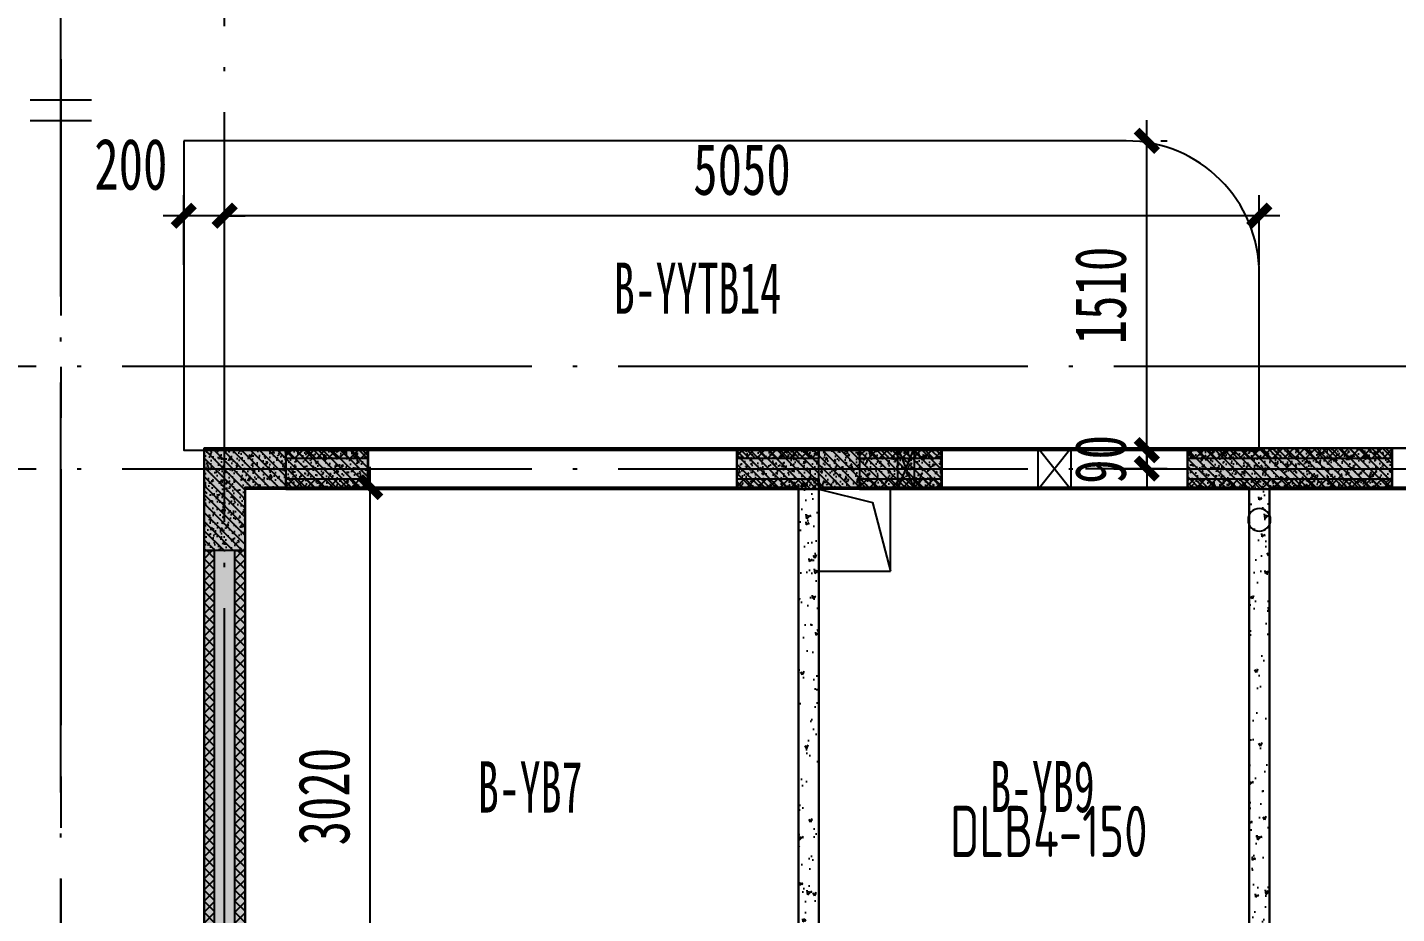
# Model space of a CAD drawing. Extents: x -3200779283 to -8106663, y 659664 to 1123462.
# Drawn here: x -8149963 to -8143280, y 850653 to 854978 of the extents above; entities that cross this region are included whole.
import ezdxf
from ezdxf.enums import TextEntityAlignment as Align
from ezdxf.xclip import XClip

# ---------------------------------------------------------------- set-up
doc = ezdxf.new("R2010")
doc.units = 0
doc.header["$LTSCALE"] = 1000
doc.header["$MEASUREMENT"] = 0
doc.header["$XCLIPFRAME"] = 0
for name, pattern in [('120-墙体$0$CONTINOUS', [0]), ('3#-轴线$0$DOTE', [2.42, 2, -0.2, 0.02, -0.2]), ('3#4#5#$0$DASH', [0.35, 0.25, -0.1]), ('4#-标准层$0$CENTER', [2, 1.25, -0.25, 0.25, -0.25]), ('DASH', [0.35, 0.25, -0.1])]:
    doc.linetypes.add(name, pattern=pattern)
doc.layers.get('Defpoints').update_dxf_attribs({"color": 30, "linetype": 'DASH'})
for name, color, linetype in [('120-墙体$0$S-SLAB-HOLE', 5, 'Continuous'), ('120-墙体$0$S-WALL', 40, 'Continuous'), ('120-墙体$0$S-WALL-BEAM', 120, 'Continuous'), ('120-墙体$0$S-WALL-COLU', 252, '120-墙体$0$CONTINOUS'), ('120-墙体$0$S-WALL-COLU-HATC', 16, 'Continuous'), ('120-墙体$0$S-WALL-HATC', 253, 'Continuous'), ('120-墙体$0$提结构条件', 7, 'Continuous'), ('120-墙体$0$暖-首层和标准层暖通套管_TZ$0$H-暖洞-剪力墙', 6, 'Continuous'), ('120-墙体$0$暖-首层和标准层暖通套管_TZ$0$H-暖洞-穿梁', 3, 'Continuous'), ('3#-轴线$0$A-ANNO-DOTE', 10, '3#-轴线$0$DOTE'), ('3#4#5#$0$PC-SLAB', 6, '3#4#5#$0$DASH'), ('3#4#5#$0$S-ANNO-TEXT', 7, 'Continuous'), ('3#4#5#$0$S-DIMS-SLAB', 120, 'Continuous'), ('3#4#5#$0$S-PC-FQ-WYQ', 4, 'Continuous'), ('3#4#5#$0$S-PC-SLAB', 6, 'Continuous'), ('3#4#5#$0$S-WALL-HATC', 253, 'Continuous'), ('3#4#5#$0$可计入现浇段', 60, 'Continuous'), ('3#4#5#模板$0$S-SLAB-TEXT', 120, 'Continuous'), ('4#-标准层$0$THIN', 7, 'Continuous')]:
    doc.layers.add(name, color=color, linetype=linetype)
doc.styles.add('3#4#5#$0$外部参照 1$0$宋体', font='', dxfattribs={"width": 0.8})
doc.styles.add('3#4#5#$0$楷体', font='', dxfattribs={"width": 0.7})
doc.styles.add('3#4#5#模板$0$TSSD_Rein', font='tssdeng.shx', dxfattribs={"width": 0.7, "bigfont": 'hztxt.shx'})
doc.styles.get('3#4#5#$0$外部参照 1$0$宋体').set_extended_font_data('SimSun')
doc.styles.get('3#4#5#$0$楷体').set_extended_font_data('KaiTi_GB2312')
doc.dimstyles.new('3#4#5#$0$TSSD_100_100', dxfattribs={"dimtxt": 250, "dimasz": 100, "dimexe": 100, "dimexo": 250, "dimgap": 100, "dimtad": 1, "dimdec": 0, "dimzin": 0, "dimdsep": 46, "dimtxsty": '3#4#5#$0$楷体', "dimblk": '3#4#5#$0$_ArchTick', "dimcen": 0, "dimdle": 100, "dimclrt": 7, "dimadec": 0, "dimazin": 0, "dimtfac": 1, "dimtdec": 0, "dimtix": 1, "dimtmove": 2, "dimatfit": 3, "dimfxl": 1, "dimtolj": 1, "dimtzin": 0, "dimarcsym": 0})

# ---------------------------------------------------------------- blocks, each defined once
blk = doc.blocks.new('3#4#5#模板$0$banhou-1')
at = {"layer": '3#4#5#模板$0$S-SLAB-TEXT', "style": '3#4#5#模板$0$TSSD_Rein', "width": 0.7}
blk.add_text('DLB4-150', height=250, dxfattribs=at).set_placement((86001, 30517.2), align=Align.BOTTOM_LEFT)
blk = doc.blocks.new('3#4#5#$0$B-YWQ4')
at = {"layer": '3#4#5#$0$S-PC-FQ-WYQ'}
h = blk.add_hatch(dxfattribs=at)
h.set_pattern_fill('ANSI37', color=256, scale=12, angle=180)
h.set_pattern_definition([(225, (-649357.165, -531964.018), (26.9407684, -26.9407684), []), (315, (-649357.165, -531964.018), (26.9407684, 26.9407684), [])])
h.paths.add_polyline_path([(-135005.8, 329838.4), (-135005.8, 329888.4), (-135605.8, 329888.4), (-135605.8, 329838.4)])
h = blk.add_hatch(dxfattribs=at)
h.set_pattern_fill('ANSI37', color=256, scale=12, angle=180)
h.set_pattern_definition([(225, (-646857.172, -531964.016), (26.9407684, -26.9407684), []), (315, (-646857.172, -531964.016), (26.9407684, 26.9407684), [])])
h.paths.add_polyline_path([(-132505.8, 329838.4), (-132505.8, 329888.4), (-133505.8, 329888.4), (-133505.8, 329838.4)])
h = blk.add_hatch(dxfattribs=at)
h.set_pattern_fill('ANSI37', color=256, scale=12, angle=180)
h.set_pattern_definition([(225, (-644507.274, -531964.016), (26.9407684, -26.9407684), []), (315, (-644507.274, -531964.016), (26.9407684, 26.9407684), [])])
h.paths.add_polyline_path([(-130905.9, 329838.4), (-130905.9, 329888.4), (-131305.8, 329888.4), (-131305.8, 329838.4)])
h = blk.add_hatch(dxfattribs=at)
h.set_pattern_fill('ANSI37', color=256, scale=12, angle=180)
h.set_pattern_definition([(225, (-649357.165, -532114.018), (26.9407684, -26.9407684), []), (315, (-649357.165, -532114.018), (26.9407684, 26.9407684), [])])
h.paths.add_polyline_path([(-135005.8, 329688.4), (-135005.8, 329738.4), (-135605.8, 329738.4), (-135605.8, 329688.4)])
h = blk.add_hatch(dxfattribs=at)
h.set_pattern_fill('ANSI37', color=256, scale=12, angle=180)
h.set_pattern_definition([(225, (-646857.172, -532114.016), (26.9407684, -26.9407684), []), (315, (-646857.172, -532114.016), (26.9407684, 26.9407684), [])])
h.paths.add_polyline_path([(-132505.8, 329688.4), (-132505.8, 329738.4), (-133505.8, 329738.4), (-133505.8, 329688.4)])
h = blk.add_hatch(dxfattribs=at)
h.set_pattern_fill('ANSI37', color=256, scale=12, angle=180)
h.set_pattern_definition([(225, (-644507.274, -532114.016), (26.9407684, -26.9407684), []), (315, (-644507.274, -532114.016), (26.9407684, 26.9407684), [])])
h.paths.add_polyline_path([(-130905.9, 329688.4), (-130905.9, 329738.4), (-131305.8, 329738.4), (-131305.8, 329688.4)])
for points in [[(-135005.8, 329838.4), (-135005.8, 329888.4), (-135605.8, 329888.4), (-135605.8, 329838.4)], [(-135605.8, 329688.4), (-135605.8, 329888.4), (-135005.8, 329888.4), (-135005.8, 329688.4)], [(-135005.8, 329888.4), (-133505.8, 329888.4), (-133505.8, 329688.4), (-135005.8, 329688.4)], [(-132505.8, 329838.4), (-132505.8, 329888.4), (-133505.8, 329888.4), (-133505.8, 329838.4)], [(-133505.8, 329688.4), (-133505.8, 329888.4), (-132505.8, 329888.4), (-132505.8, 329688.4)], [(-132505.8, 329888.4), (-131305.8, 329888.4), (-131305.8, 329688.4), (-132505.8, 329688.4)], [(-130905.9, 329838.4), (-130905.9, 329888.4), (-131305.8, 329888.4), (-131305.8, 329838.4)], [(-131305.8, 329688.4), (-131305.8, 329888.4), (-130905.9, 329888.4), (-130905.9, 329688.4)], [(-135005.8, 329688.4), (-135005.8, 329738.4), (-135605.8, 329738.4), (-135605.8, 329688.4)], [(-132505.8, 329688.4), (-132505.8, 329738.4), (-133505.8, 329738.4), (-133505.8, 329688.4)], [(-130905.9, 329688.4), (-130905.9, 329738.4), (-131305.8, 329738.4), (-131305.8, 329688.4)]]:
    blk.add_lwpolyline(points, close=True, dxfattribs=at)
blk = doc.blocks.new('3#4#5#$0$B-YWQ5')
at = {"layer": '3#4#5#$0$S-PC-FQ-WYQ'}
h = blk.add_hatch(dxfattribs=at)
h.set_pattern_fill('ANSI37', color=256, scale=12, angle=180)
h.set_pattern_definition([(225, (-643907.263, -531964.016), (26.9407684, -26.9407684), []), (315, (-643907.263, -531964.016), (26.9407684, 26.9407684), [])])
h.paths.add_polyline_path([(-130305.8, 329838.4), (-130305.8, 329888.4), (-130705.8, 329888.4), (-130705.8, 329838.4)])
h = blk.add_hatch(dxfattribs=at)
h.set_pattern_fill('ANSI37', color=256, scale=12, angle=180)
h.set_pattern_definition([(225, (-641707.172, -531964.02), (26.9407684, -26.9407684), []), (315, (-641707.172, -531964.02), (26.9407684, 26.9407684), [])])
h.paths.add_polyline_path([(-128105.8, 329838.4), (-128105.8, 329888.4), (-128505.8, 329888.4), (-128505.8, 329838.4)])
h = blk.add_hatch(dxfattribs=at)
h.set_pattern_fill('ANSI37', color=256, scale=12, angle=180)
h.set_pattern_definition([(225, (-643907.263, -532114.016), (26.9407684, -26.9407684), []), (315, (-643907.263, -532114.016), (26.9407684, 26.9407684), [])])
h.paths.add_polyline_path([(-130305.8, 329688.4), (-130305.8, 329738.4), (-130705.8, 329738.4), (-130705.8, 329688.4)])
h = blk.add_hatch(dxfattribs=at)
h.set_pattern_fill('ANSI37', color=256, scale=12, angle=180)
h.set_pattern_definition([(225, (-641707.172, -532114.02), (26.9407684, -26.9407684), []), (315, (-641707.172, -532114.02), (26.9407684, 26.9407684), [])])
h.paths.add_polyline_path([(-128105.8, 329688.4), (-128105.8, 329738.4), (-128505.8, 329738.4), (-128505.8, 329688.4)])
for points in [[(-130305.8, 329838.4), (-130305.8, 329888.4), (-130705.8, 329888.4), (-130705.8, 329838.4)], [(-130705.8, 329688.4), (-130705.8, 329888.4), (-130305.8, 329888.4), (-130305.8, 329688.4)], [(-130305.8, 329888.4), (-128505.8, 329888.4), (-128505.8, 329688.4), (-130305.8, 329688.4)], [(-128105.8, 329838.4), (-128105.8, 329888.4), (-128505.8, 329888.4), (-128505.8, 329838.4)], [(-128505.8, 329688.4), (-128505.8, 329888.4), (-128105.8, 329888.4), (-128105.8, 329688.4)], [(-130305.8, 329688.4), (-130305.8, 329738.4), (-130705.8, 329738.4), (-130705.8, 329688.4)], [(-128105.8, 329688.4), (-128105.8, 329738.4), (-128505.8, 329738.4), (-128505.8, 329688.4)]]:
    blk.add_lwpolyline(points, close=True, dxfattribs=at)
blk = doc.blocks.new('3#4#5#$0$B-YWQ6')
at = {"layer": '3#4#5#$0$S-PC-FQ-WYQ'}
h = blk.add_hatch(dxfattribs=at)
h.set_pattern_fill('ANSI37', color=256, scale=12, angle=90)
h.set_pattern_definition([(135, (-989707.843, 842389.808), (-26.9407684, -26.9407684), []), (225, (-989707.843, 842389.808), (26.9407684, -26.9407684), [])])
h.paths.add_polyline_path([(-127905.3, 326688.4), (-127855.3, 326688.4), (-127855.4, 329388.4), (-127905.4, 329388.4)])
h.paths.add_polyline_path([(-127855.2, 326488.4), (-127905.2, 326488.4), (-127905.2, 326388.4), (-127855.2, 326388.4)])
h = blk.add_hatch(dxfattribs=at)
h.set_pattern_fill('ANSI37', color=256, scale=12, angle=90)
h.set_pattern_definition([(135, (-989557.843, 842389.808), (-26.9407684, -26.9407684), []), (225, (-989557.843, 842389.808), (26.9407684, -26.9407684), [])])
h.paths.add_polyline_path([(-127755.2, 326388.4), (-127705.2, 326388.4), (-127705.4, 329388.4), (-127755.4, 329388.4)])
h = blk.add_hatch(dxfattribs=at)
h.set_pattern_fill('ANSI37', color=256, scale=12, angle=90)
h.set_pattern_definition([(135, (-989707.604, 838589.808), (-26.9407684, -26.9407684), []), (225, (-989707.604, 838589.808), (26.9407684, -26.9407684), [])])
h.paths.add_polyline_path([(-127905.4, 325038.3), (-127855.4, 325038.3), (-127855.2, 325688.4), (-127905.2, 325688.4)])
h = blk.add_hatch(dxfattribs=at)
h.set_pattern_fill('ANSI37', color=256, scale=12, angle=90)
h.set_pattern_definition([(135, (-989557.604, 838589.808), (-26.9407684, -26.9407684), []), (225, (-989557.604, 838589.808), (26.9407684, -26.9407684), [])])
h.paths.add_polyline_path([(-127755.4, 325038.3), (-127705.4, 325038.3), (-127705.2, 325688.4), (-127755.2, 325688.4)])
for p, q in [((-127906, 326688.4), (-127855.3, 326688.4)), ((-127905.2, 326488.4), (-127855.2, 326488.4))]:
    blk.add_line(p, q, dxfattribs=at)
blk.add_lwpolyline([(-127855.3, 326688.4), (-127855.4, 329388.4), (-127905.4, 329388.4), (-127905.2, 326388.4), (-127855.2, 326388.4), (-127855.2, 326488.4)], dxfattribs=at)
for points in [[(-127905.4, 329388.4), (-127705.4, 329388.4), (-127705.2, 326388.4), (-127905.2, 326388.4)], [(-127755.2, 326388.4), (-127705.2, 326388.4), (-127705.4, 329388.4), (-127755.4, 329388.4)], [(-127905.4, 326388.4), (-127705.2, 326388.4), (-127705.2, 325688.4), (-127905.4, 325688.4)], [(-127905.4, 325038.3), (-127855.4, 325038.3), (-127855.2, 325688.4), (-127905.2, 325688.4)], [(-127905.2, 325688.4), (-127705.2, 325688.4), (-127705.4, 325038.3), (-127905.4, 325038.3)], [(-127755.4, 325038.3), (-127705.4, 325038.3), (-127705.2, 325688.4), (-127755.2, 325688.4)]]:
    blk.add_lwpolyline(points, close=True, dxfattribs=at)
blk = doc.blocks.new('3#4#5#$0$A$C53EF3948')
at = {"layer": '3#4#5#$0$可计入现浇段'}
blk.add_lwpolyline([(24699.4, 0), (24699.4, 0), (24699.4, 0), (24899.4, 0), (24899.4, 0), (24899.4, 0), (24899.4, -200), (24699.4, -200), (24699.4, 0)], dxfattribs=at)
at = {"layer": '3#4#5#$0$S-PC-FQ-WYQ', "xscale": -1}
for name, p in [('3#4#5#$0$B-YWQ5', (-106006.5, -329888.4)), ('3#4#5#$0$B-YWQ4', (-106006.5, -329888.4)), ('3#4#5#$0$B-YWQ6', (-106005.9, -329888.5))]:
    blk.add_blockref(name, p, dxfattribs=at)
blk = doc.blocks.new('3#4#5#$0$ban3')
at = {"layer": '3#4#5#$0$S-WALL-HATC', "ltscale": 100}
h = blk.add_hatch(dxfattribs=at)
h.set_pattern_fill('AR-CONC', color=256, scale=25, angle=-270, style=0)
h.set_pattern_definition([(140, (0, 0), (15.688034, 179.315046), [18.75, -206.25]), (85, (0, 0), (-188.04803, -34.68783), [15, -165]), (190.4514, (1.3, 14.94), (-172.359886, 144.627345), [15.93505, -175.28553]), (136.1842, (-50, 0), (41.37975, 266.81026), [28.125, -309.375]), (186.6356, (-46.55, 22.23), (-243.52947, 233.66568), [23.90257, -262.92825]), (81.1842, (-50, 0), (-243.52965, 233.66549), [22.5, -247.5]), (111, (-37.5, 25), (100.654723, 149.226763), [18.75, -206.25]), (56, (-37.5, 25), (-181.28751, 60.82883), [15, -165]), (161.4514, (-29.11, 37.44), (-80.632624, 210.05566), [15.93505, -175.28553]), (127.5, (0, 0), (-83.2234635, 3.039964), [0, -163, 0, -167.5, 0, -165.625]), (97.5, (0, 0), (-98.602928, 65.767384), [0, -95.5, 0, -159.25, 0, -63.125]), (57.5, (0, -55.75), (5.638718, 133.455609), [0, -62.5, 0, -195, 0, -258.75]), (47.5, (0, -80.75), (-25.026246, 145.796542), [0, -81.25, 0, -129.5, 0, -183.75])])
h.paths.add_polyline_path([(-216732, 412975), (-216832, 412975), (-216832, 409975), (-216732, 409975)])
h.paths.add_polyline_path([(-214532, 412975), (-214632, 412975), (-214632, 409975), (-214532, 409975)])
at = {"layer": '3#4#5#$0$S-PC-SLAB'}
for points in [[(-216832, 409965), (-216832, 412985), (-219532, 412985), (-219532, 409965)], [(-214632, 409965), (-214632, 412985), (-216732, 412985), (-216732, 409965)], [(-211832, 409965), (-211832, 412985), (-214532, 412985), (-214532, 409965)]]:
    blk.add_lwpolyline(points, close=True, dxfattribs=at)
at = {"layer": '3#4#5#$0$S-WALL-HATC', "ltscale": 100}
for points in [[(-216732, 409975), (-216732, 412975), (-216832, 412975), (-216832, 409975)], [(-214532, 409975), (-214532, 412975), (-214632, 412975), (-214632, 409975)]]:
    blk.add_lwpolyline(points, close=True, dxfattribs=at)
blk = doc.blocks.new('3#4#5#$0$_ArchTick')
at = {"color": 0, "linetype": 'ByBlock', "const_width": 0.4}
blk.add_lwpolyline([(-0.5, -0.5), (0.5, 0.5)], dxfattribs=at)
blk = doc.blocks.new('*D816')
at = {"layer": '3#4#5#$0$S-DIMS-SLAB', "color": 0, "lineweight": -2, "transparency": 16777216}
for p, q in [((169407.8, 162464.5), (169407.8, 165684.5)), ((169046.4, 165584.5), (169507.8, 165584.5)), ((169046.4, 162564.5), (169507.8, 162564.5))]:
    blk.add_line(p, q, dxfattribs=at)
at = {"layer": 'Defpoints', "color": 0, "transparency": 16777216}
for p in [(168796.4, 165584.5), (169407.8, 165584.5), (168796.4, 162564.5)]:
    blk.add_point(p, dxfattribs=at)
at = {"layer": '3#4#5#$0$S-DIMS-SLAB', "color": 0, "lineweight": -2, "transparency": 16777216, "xscale": 100, "yscale": 100, "zscale": 100}
for p, rotation in [((169407.8, 165584.5), 90), ((169407.8, 162564.5), 270)]:
    blk.add_blockref('3#4#5#$0$_ArchTick', p, dxfattribs=dict(at, rotation=rotation))
at = {"layer": '3#4#5#$0$S-DIMS-SLAB', "color": 7, "transparency": 16777216, "insert": (169182.8, 164074.5), "char_height": 250, "attachment_point": 5, "rotation": 90, "style": '3#4#5#$0$楷体'}
blk.add_mtext('\\A1;3020', dxfattribs=at)
blk = doc.blocks.new('*D1011')
at = {"layer": '3#4#5#$0$S-DIMS-SLAB', "color": 0, "lineweight": -2, "transparency": 16777216}
for p, q in [((165773.4, 166670), (165773.4, 167009.3)), ((165973.1, 166670), (165973.1, 167009.3)), ((165773.4, 166909.3), (165673.4, 166909.3)), ((165973.1, 166909.3), (165773.4, 166909.3)), ((165973.1, 166909.3), (166073.1, 166909.3))]:
    blk.add_line(p, q, dxfattribs=at)
at = {"layer": 'Defpoints', "color": 0, "transparency": 16777216}
for p in [(165773.4, 166909.3), (165773.4, 166420), (165973.1, 166420)]:
    blk.add_point(p, dxfattribs=at)
at = {"layer": '3#4#5#$0$S-DIMS-SLAB', "color": 0, "lineweight": -2, "transparency": 16777216, "xscale": 100, "yscale": 100, "zscale": 100}
blk.add_blockref('3#4#5#$0$_ArchTick', (165773.4, 166909.3), dxfattribs=at)
at = {"layer": '3#4#5#$0$S-DIMS-SLAB', "color": 0, "lineweight": -2, "transparency": 16777216, "xscale": 100, "yscale": 100, "zscale": 100, "rotation": 180}
blk.add_blockref('3#4#5#$0$_ArchTick', (165973.1, 166909.3), dxfattribs=at)
at = {"layer": '3#4#5#$0$S-DIMS-SLAB', "color": 7, "transparency": 16777216, "insert": (165515.3, 167159.3), "char_height": 250, "attachment_point": 5, "style": '3#4#5#$0$楷体'}
blk.add_mtext('\\A1;200', dxfattribs=at)
blk = doc.blocks.new('*D1012')
at = {"layer": '3#4#5#$0$S-DIMS-SLAB', "color": 0, "lineweight": -2, "transparency": 16777216}
for p, q in [((170474.1, 165665), (170474.1, 167375)), ((170543.2, 167275), (170574.1, 167275)), ((170663.1, 165765), (170574.1, 165765))]:
    blk.add_line(p, q, dxfattribs=at)
at = {"layer": 'Defpoints', "color": 0, "transparency": 16777216}
for p in [(170293.2, 167275), (170474.1, 167275), (170413.1, 165765)]:
    blk.add_point(p, dxfattribs=at)
at = {"layer": '3#4#5#$0$S-DIMS-SLAB', "color": 0, "lineweight": -2, "transparency": 16777216, "xscale": 100, "yscale": 100, "zscale": 100}
for p, rotation in [((170474.1, 167275), 90), ((170474.1, 165765), 270)]:
    blk.add_blockref('3#4#5#$0$_ArchTick', p, dxfattribs=dict(at, rotation=rotation))
at = {"layer": '3#4#5#$0$S-DIMS-SLAB', "color": 7, "transparency": 16777216, "insert": (170249.1, 166520), "char_height": 250, "attachment_point": 5, "rotation": 90, "style": '3#4#5#$0$楷体'}
blk.add_mtext('\\A1;1510', dxfattribs=at)
blk = doc.blocks.new('*D1070')
at = {"layer": '3#4#5#$0$S-DIMS-SLAB', "color": 0, "lineweight": -2, "transparency": 16777216}
for p, q in [((170474.1, 165765), (170474.1, 165865)), ((170174.5, 165765), (170574.1, 165765)), ((170474.1, 165765), (170474.1, 165675.1)), ((170174.5, 165675.1), (170574.1, 165675.1)), ((170474.1, 165675.1), (170474.1, 165575.1))]:
    blk.add_line(p, q, dxfattribs=at)
at = {"layer": 'Defpoints', "color": 0, "transparency": 16777216}
for p in [(169924.5, 165765), (169924.5, 165675.1), (170474.1, 165675.1)]:
    blk.add_point(p, dxfattribs=at)
at = {"layer": '3#4#5#$0$S-DIMS-SLAB', "color": 0, "lineweight": -2, "transparency": 16777216, "xscale": 100, "yscale": 100, "zscale": 100}
for p, rotation in [((170474.1, 165765), 270), ((170474.1, 165675.1), 90)]:
    blk.add_blockref('3#4#5#$0$_ArchTick', p, dxfattribs=dict(at, rotation=rotation))
at = {"layer": '3#4#5#$0$S-DIMS-SLAB', "color": 7, "transparency": 16777216, "insert": (170249.1, 165720.1), "char_height": 250, "attachment_point": 5, "rotation": 90, "style": '3#4#5#$0$楷体'}
blk.add_mtext('\\A1;90', dxfattribs=at)
blk = doc.blocks.new('*D1076')
at = {"layer": '3#4#5#$0$S-DIMS-SLAB', "color": 0, "lineweight": -2, "transparency": 16777216}
for p, q in [((165973.1, 166670), (165973.1, 167009.3)), ((171023.2, 166670), (171023.2, 167009.3)), ((171123.2, 166909.3), (165873.1, 166909.3))]:
    blk.add_line(p, q, dxfattribs=at)
at = {"layer": 'Defpoints', "color": 0, "transparency": 16777216}
for p in [(165973.1, 166909.3), (165973.1, 166420), (171023.2, 166420)]:
    blk.add_point(p, dxfattribs=at)
at = {"layer": '3#4#5#$0$S-DIMS-SLAB', "color": 0, "lineweight": -2, "transparency": 16777216, "xscale": 100, "yscale": 100, "zscale": 100, "rotation": 180}
blk.add_blockref('3#4#5#$0$_ArchTick', (165973.1, 166909.3), dxfattribs=at)
at = {"layer": '3#4#5#$0$S-DIMS-SLAB', "color": 0, "lineweight": -2, "transparency": 16777216, "xscale": 100, "yscale": 100, "zscale": 100}
blk.add_blockref('3#4#5#$0$_ArchTick', (171023.2, 166909.3), dxfattribs=at)
at = {"layer": '3#4#5#$0$S-DIMS-SLAB', "color": 7, "transparency": 16777216, "insert": (168498.2, 167134.3), "char_height": 250, "attachment_point": 5, "style": '3#4#5#$0$楷体'}
blk.add_mtext('\\A1;5050', dxfattribs=at)
blk = doc.blocks.new('120-墙体$0$retert')
at = {"layer": '120-墙体$0$暖-首层和标准层暖通套管_TZ$0$H-暖洞-剪力墙'}
for p, q in [((55012.6, 61028.7), (54812.7, 61187.7)), ((54812.7, 61028.7), (55012.6, 61187.7))]:
    blk.add_line(p, q, dxfattribs=at)
blk.add_lwpolyline([(55012.6, 61028.7), (55012.6, 61187.7), (54812.7, 61187.7), (54812.7, 61028.7)], close=True, dxfattribs=at)
blk = doc.blocks.new('120-墙体$0$ewrewr')
at = {"layer": '120-墙体$0$暖-首层和标准层暖通套管_TZ$0$H-暖洞-穿梁', "color": 2}
for p, q in [((54898, 62306.1), (54818, 62106.1)), ((54898, 62106.1), (54818, 62306.1))]:
    blk.add_line(p, q, dxfattribs=at)
blk.add_lwpolyline([(54898, 62306.1), (54818, 62306.1), (54818, 62106.1), (54898, 62106.1)], close=True, dxfattribs=at)
blk = doc.blocks.new('120-墙体$0$A$Ca94620f4')
at = {"layer": '120-墙体$0$提结构条件', "rotation": 90}
blk.add_blockref('120-墙体$0$retert', (57308.2, -54812.7), dxfattribs=at)
at = {"layer": '120-墙体$0$提结构条件'}
blk.add_blockref('120-墙体$0$ewrewr', (-57933, -62106.1), dxfattribs=at)
blk = doc.blocks.new('120-墙体$0$A$C8f34f6bc')
at = {"layer": '120-墙体$0$S-SLAB-HOLE'}
for p, q in [((-3150, -400), (-3150, 0)), ((-2800, -400), (-2800, 0)), ((-2800, -400), (-3150, -400))]:
    blk.add_line(p, q, dxfattribs=at)
for points in [[(-2800, 0), (-3061.6, -64.3), (-3150, -400)], [(0, -5000), (-248.2, -4896.9), (-350, -4650)]]:
    blk.add_lwpolyline(points, dxfattribs=at)
blk.add_lwpolyline([(-350, -5000), (-350, -4650), (0, -4650), (0, -5000)], close=True, dxfattribs=at)
for centre, radius in [((-4950, -150), 55), ((-230, -4580), 50)]:
    blk.add_circle(centre, radius, dxfattribs=at)
blk = doc.blocks.new('120-墙体')
at = {"layer": '120-墙体$0$S-WALL-COLU-HATC'}
h = blk.add_hatch(dxfattribs=at)
h.set_pattern_fill('AR-CONC', color=256, scale=10)
h.set_pattern_definition([(50, (-3104.75, -241007.814), (71.726018, -6.275213), [7.5, -82.5]), (355, (-3104.75, -241007.814), (-13.875133, 75.219213), [6, -66]), (100.4514, (-3098.77, -241008.34), (57.850938, 68.943954), [6.37402, -70.114211]), (46.1842, (-3104.75, -240987.81), (106.724105, -16.5519), [11.25, -123.75]), (96.6356, (-3095.86, -240989.19), (93.46627, 97.411787), [9.56103, -105.1713]), (351.1842, (-3104.75, -240987.81), (93.466195, 97.41186), [9, -99]), (21, (-3094.75, -240992.814), (59.690705, -40.261889), [7.5, -82.5]), (326, (-3094.75, -240992.814), (24.331533, 72.515005), [6, -66]), (71.4514, (-3089.775, -240996.17), (84.022263, 32.25305), [6.37402, -70.114211]), (37.5, (-3104.75, -241007.814), (1.2159855, 33.2893854), [0, -65.2, 0, -67, 0, -66.25]), (7.5, (-3104.75, -241007.814), (26.306954, 39.441171), [0, -38.2, 0, -63.7, 0, -25.25]), (327.5, (-3127.05, -241007.814), (53.3822436, -2.2554872), [0, -25, 0, -78, 0, -103.5]), (317.5, (-3137.05, -241007.814), (58.318617, 10.010498), [0, -32.5, 0, -51.8, 0, -73.5])])
h.paths.add_polyline_path([(-5700, -100), (-5700, 100), (-4700, 100), (-4700, -100)])
h = blk.add_hatch(dxfattribs=at)
h.set_pattern_fill('ANSI31', color=256, scale=250, style=0)
h.set_pattern_definition([(45, (-3104.75, -241007.814), (-22.097087, 22.097087), [])])
h.paths.add_polyline_path([(-5700, 100), (-5700, -100), (-4700, -100), (-4700, 100)])
h = blk.add_hatch(dxfattribs=at)
h.set_pattern_fill('AR-CONC', color=256, scale=10)
h.set_pattern_definition([(50, (6590.73, -241007.815), (71.726018, -6.275213), [7.5, -82.5]), (355, (6590.73, -241007.815), (-13.875133, 75.219213), [6, -66]), (100.4514, (6596.705, -241008.34), (57.850938, 68.943954), [6.37402, -70.114211]), (46.1842, (6590.73, -240987.815), (106.724105, -16.5519), [11.25, -123.75]), (96.6356, (6599.62, -240989.19), (93.46627, 97.411787), [9.56103, -105.1713]), (351.1842, (6590.73, -240987.82), (93.466195, 97.41186), [9, -99]), (21, (6600.73, -240992.815), (59.690705, -40.261889), [7.5, -82.5]), (326, (6600.73, -240992.815), (24.331533, 72.515005), [6, -66]), (71.4514, (6605.7, -240996.17), (84.022263, 32.25305), [6.37402, -70.114211]), (37.5, (6590.728, -241007.815), (1.2159855, 33.2893854), [0, -65.2, 0, -67, 0, -66.25]), (7.5, (6590.73, -241007.815), (26.306954, 39.441171), [0, -38.2, 0, -63.7, 0, -25.25]), (327.5, (6568.428, -241007.815), (53.3822436, -2.2554872), [0, -25, 0, -78, 0, -103.5]), (317.5, (6558.43, -241007.815), (58.318617, 10.010498), [0, -32.5, 0, -51.8, 0, -73.5])])
h.paths.add_polyline_path([(-2500, -100), (-2500, 100), (-3500, 100), (-3500, -100)])
h = blk.add_hatch(dxfattribs=at)
h.set_pattern_fill('ANSI31', color=256, scale=250, style=0)
h.set_pattern_definition([(45, (6590.728, -241007.815), (-22.097087, 22.097087), [])])
h.paths.add_polyline_path([(-2500, -100), (-2500, 100), (-3500, 100), (-3500, -100)])
h = blk.add_hatch(dxfattribs=at)
h.set_pattern_fill('AR-CONC', color=256, scale=10)
h.set_pattern_definition([(50, (-6158.425, -240595.61), (71.726018, -6.275213), [7.5, -82.5]), (355, (-6158.425, -240595.61), (-13.875133, 75.219213), [6, -66]), (100.4514, (-6152.45, -240596.135), (57.850938, 68.943954), [6.37402, -70.114211]), (46.1842, (-6158.425, -240575.61), (106.724105, -16.5519), [11.25, -123.75]), (96.6356, (-6149.53, -240576.99), (93.46627, 97.411787), [9.56103, -105.1713]), (351.1842, (-6158.42, -240575.61), (93.466195, 97.41186), [9, -99]), (21, (-6148.425, -240580.61), (59.690705, -40.261889), [7.5, -82.5]), (326, (-6148.425, -240580.61), (24.331533, 72.515005), [6, -66]), (71.4514, (-6143.45, -240583.97), (84.022263, 32.25305), [6.37402, -70.114211]), (37.5, (-6158.425, -240595.612), (1.2159855, 33.2893854), [0, -65.2, 0, -67, 0, -66.25]), (7.5, (-6158.425, -240595.612), (26.306954, 39.441171), [0, -38.2, 0, -63.7, 0, -25.25]), (327.5, (-6180.725, -240595.612), (53.3822436, -2.2554872), [0, -25, 0, -78, 0, -103.5]), (317.5, (-6190.725, -240595.612), (58.318617, 10.010498), [0, -32.5, 0, -51.8, 0, -73.5])])
h.paths.add_polyline_path([(-100, -100), (-100, -400), (100, -400), (100, 100), (-700, 100), (-700, -100)])
h = blk.add_hatch(dxfattribs=at)
h.set_pattern_fill('ANSI31', color=256, scale=250, style=0)
h.set_pattern_definition([(45, (-6158.425, -240595.612), (-22.097087, 22.097087), [])])
h.paths.add_polyline_path([(-100, -100), (-100, -400), (100, -400), (100, 100), (-700, 100), (-700, -100)])
at = {"layer": '120-墙体$0$S-WALL-HATC'}
for points in [[(-5700, 100), (-5700, -100), (-5250, -100), (-5250, 100)], [(-5250, 100), (-5250, -100), (-4700, -100), (-4700, 100)], [(-3500, 100), (-3500, -100), (-2850, -100), (-2850, 100)], [(-2850, 100), (-2850, -100), (-2500, -100), (-2500, 100)], [(-700, -100), (-100, -100), (100, 100), (-700, 100)], [(100, 100), (-100, -100), (-100, -3100), (-33.3, -3200), (100, -3200)]]:
    blk.add_hatch(color=256, dxfattribs=at).paths.add_polyline_path(points)
at = {"layer": '120-墙体$0$S-WALL'}
for p, q in [((-5700, -100), (-5700, 100)), ((-5700, 100), (-5250, 100)), ((-5250, 100), (-4700, 100)), ((-4700, -100), (-4700, 100)), ((-3500, -100), (-3500, 100)), ((-3500, 100), (-2850, 100)), ((-2850, 100), (-2500, 100)), ((-2500, 100), (-2500, -100)), ((-700, 100), (100, 100)), ((-700, 100), (-700, -100)), ((100, 100), (100, -3200)), ((-5700, -100), (-5250, -100)), ((-5250, -100), (-4700, -100)), ((-3500, -100), (-2850, -100)), ((-2850, -100), (-2500, -100)), ((-700, -100), (-100, -100)), ((-100, -100), (-100, -3100))]:
    blk.add_line(p, q, dxfattribs=at)
at = {"layer": '120-墙体$0$S-WALL-BEAM'}
for points in [[(-7200, 100), (-7200, -100), (-5700, -100), (-5700, 100)], [(-4700, 100), (-4700, -100), (-3500, -100), (-3500, 100)], [(-2500, 100), (-2500, -100), (-700, -100), (-700, 100)]]:
    blk.add_lwpolyline(points, close=True, dxfattribs=at)
at = {"layer": '120-墙体$0$S-WALL-COLU', "lineweight": -2}
for points in [[(-5700, -100), (-5700, 100), (-4700, 100), (-4700, -100)], [(-2500, -100), (-2500, 100), (-3500, 100), (-3500, -100)]]:
    blk.add_lwpolyline(points, close=True, dxfattribs=at)
at = {"layer": '120-墙体$0$S-WALL-COLU', "linetype": 'ByBlock'}
blk.add_lwpolyline([(-100, -100), (-100, -400), (100, -400), (100, 100), (-700, 100), (-700, -100), (-100, -100)], dxfattribs=at)
for name, p in [('120-墙体$0$A$Ca94620f4', (-250, -100)), ('120-墙体$0$A$C8f34f6bc', (-100, -100))]:
    blk.add_blockref(name, p)
blk = doc.blocks.new('3#-轴线')
at = {"layer": '3#-轴线$0$A-ANNO-DOTE'}
for points in [[(20900, -16100), (20900, 5500)], [(21700, -5100), (21700, 5500)], [(-3000, 500), (44800, 500)], [(-3000, 0), (44800, 0)]]:
    blk.add_lwpolyline(points, dxfattribs=at)
blk = doc.blocks.new('3#4#5#$0$5#')
at = {"layer": '3#4#5#$0$S-ANNO-TEXT', "xscale": -1}
blk.add_blockref('3#4#5#$0$ban3', (-43034.9, -247400.5), dxfattribs=at)
at = {"layer": '3#4#5#$0$PC-SLAB', "linetype": 'ByBlock', "style": '3#4#5#$0$外部参照 1$0$宋体', "width": 0.6}
for s, p in [('B-YB7', (170188, 164121.6)), ('B-YB9', (172688, 164121.6))]:
    blk.add_text(s, height=250, dxfattribs=at).set_placement(p, align=Align.MIDDLE)
at = {"layer": '3#4#5#$0$S-DIMS-SLAB'}
dim = blk.add_linear_dim(base=(169407.8, 165584.5), p1=(168796.4, 162564.5), p2=(168796.4, 165584.5), angle=90, dimstyle='3#4#5#$0$TSSD_100_100', dxfattribs=at)
dim.commit()
dim.dimension.update_dxf_attribs({"geometry": '*D816', "text_midpoint": (169182.8, 164074.5)})
blk = doc.blocks.new('3#4#5#$0$3#奇数层顶悬挑板')
at = {"layer": '3#4#5#$0$S-PC-SLAB'}
blk.add_lwpolyline([(165773.2, 167275), (165773.2, 165765), (171023.2, 165765), (171023.2, 166625, 0.414155), (170373.2, 167274.9)], format="xyb", close=True, dxfattribs=at)
at = {"layer": '3#4#5#$0$PC-SLAB', "linetype": 'ByBlock', "style": '3#4#5#$0$外部参照 1$0$宋体', "width": 0.6}
blk.add_text('B-YYTB14', height=250, dxfattribs=at).set_placement((168281, 166555.8), align=Align.MIDDLE)
at = {"layer": '3#4#5#$0$S-DIMS-SLAB'}
for base, p1, p2, angle, picture, middle in [((170474.1, 167275), (170413.1, 165765), (170293.2, 167275), 90, '*D1012', (170249.1, 166520)), ((165973.1, 166909.3), (171023.2, 166420), (165973.1, 166420), 180, '*D1076', (168498.2, 167134.3)), ((170474.1, 165675.1), (169924.5, 165765), (169924.5, 165675.1), 90, '*D1070', (170249.1, 165720.1))]:
    dim = blk.add_linear_dim(base=base, p1=p1, p2=p2, angle=angle, dimstyle='3#4#5#$0$TSSD_100_100', dxfattribs=at)
    dim.commit()
    dim.dimension.update_dxf_attribs({"geometry": picture, "text_midpoint": middle})
dim = blk.add_linear_dim(base=(165773.4, 166909.3), p1=(165973.1, 166420), p2=(165773.4, 166420), angle=180, dimstyle='3#4#5#$0$TSSD_100_100', dxfattribs=at)
dim.commit()
dim.dimension.update_dxf_attribs({"geometry": '*D1011', "text_midpoint": (165515.3, 167159.3), "dimtype": 128})

msp = doc.modelspace()

# ---------------------------------------------------------------- linework, layer by layer
at = {"layer": '4#-标准层$0$THIN', "linetype": '4#-标准层$0$CENTER'}
msp.add_line((-8149800.4, 854822.3), (-8149800.4, 837048.1), dxfattribs=at)
at = {"layer": '4#-标准层$0$THIN'}
for p, q in [((-8149650.4, 854622.3), (-8149950.4, 854622.3)), ((-8149650.4, 854522.3), (-8149950.4, 854522.3))]:
    msp.add_line(p, q, dxfattribs=at)

# ---------------------------------------------------------------- block references
msp.add_blockref('3#-轴线', (-8170700.4, 852824.6))
at = {"xscale": -1, "rotation": 3.622788229407092e-06}
msp.add_blockref('120-墙体', (-8149000.4, 852824.6), dxfattribs=at)
at = {"layer": '3#4#5#$0$S-ANNO-TEXT'}
msp.add_blockref('3#4#5#$0$A$C53EF3948', (-8170800.4, 852924.8), dxfattribs=at)
at = {"layer": '3#4#5#$0$S-PC-SLAB'}
for name, p in [('3#4#5#$0$5#', (-8317697.2, 687149.8)), ('3#4#5#$0$3#奇数层顶悬挑板', (-8314973.6, 687149.6))]:
    msp.add_blockref(name, p, dxfattribs=at)
at = {"layer": '3#4#5#模板$0$S-SLAB-TEXT'}
ref = msp.add_blockref('3#4#5#模板$0$banhou-1', (-8231461.4, 820337.1), dxfattribs=at)
XClip(ref).set_block_clipping_path([(81660.923798101, 21287.4730024564), (102660.923798101, 35476.8525522163)])
ref = msp.add_blockref('3#4#5#模板$0$banhou-1', (-8231461.4, 820337.1), dxfattribs=at)
XClip(ref).set_block_clipping_path([(81660.923798101, 21287.4730024564), (102660.923798101, 35476.8525522163)])

doc.saveas('drawing.dxf')
